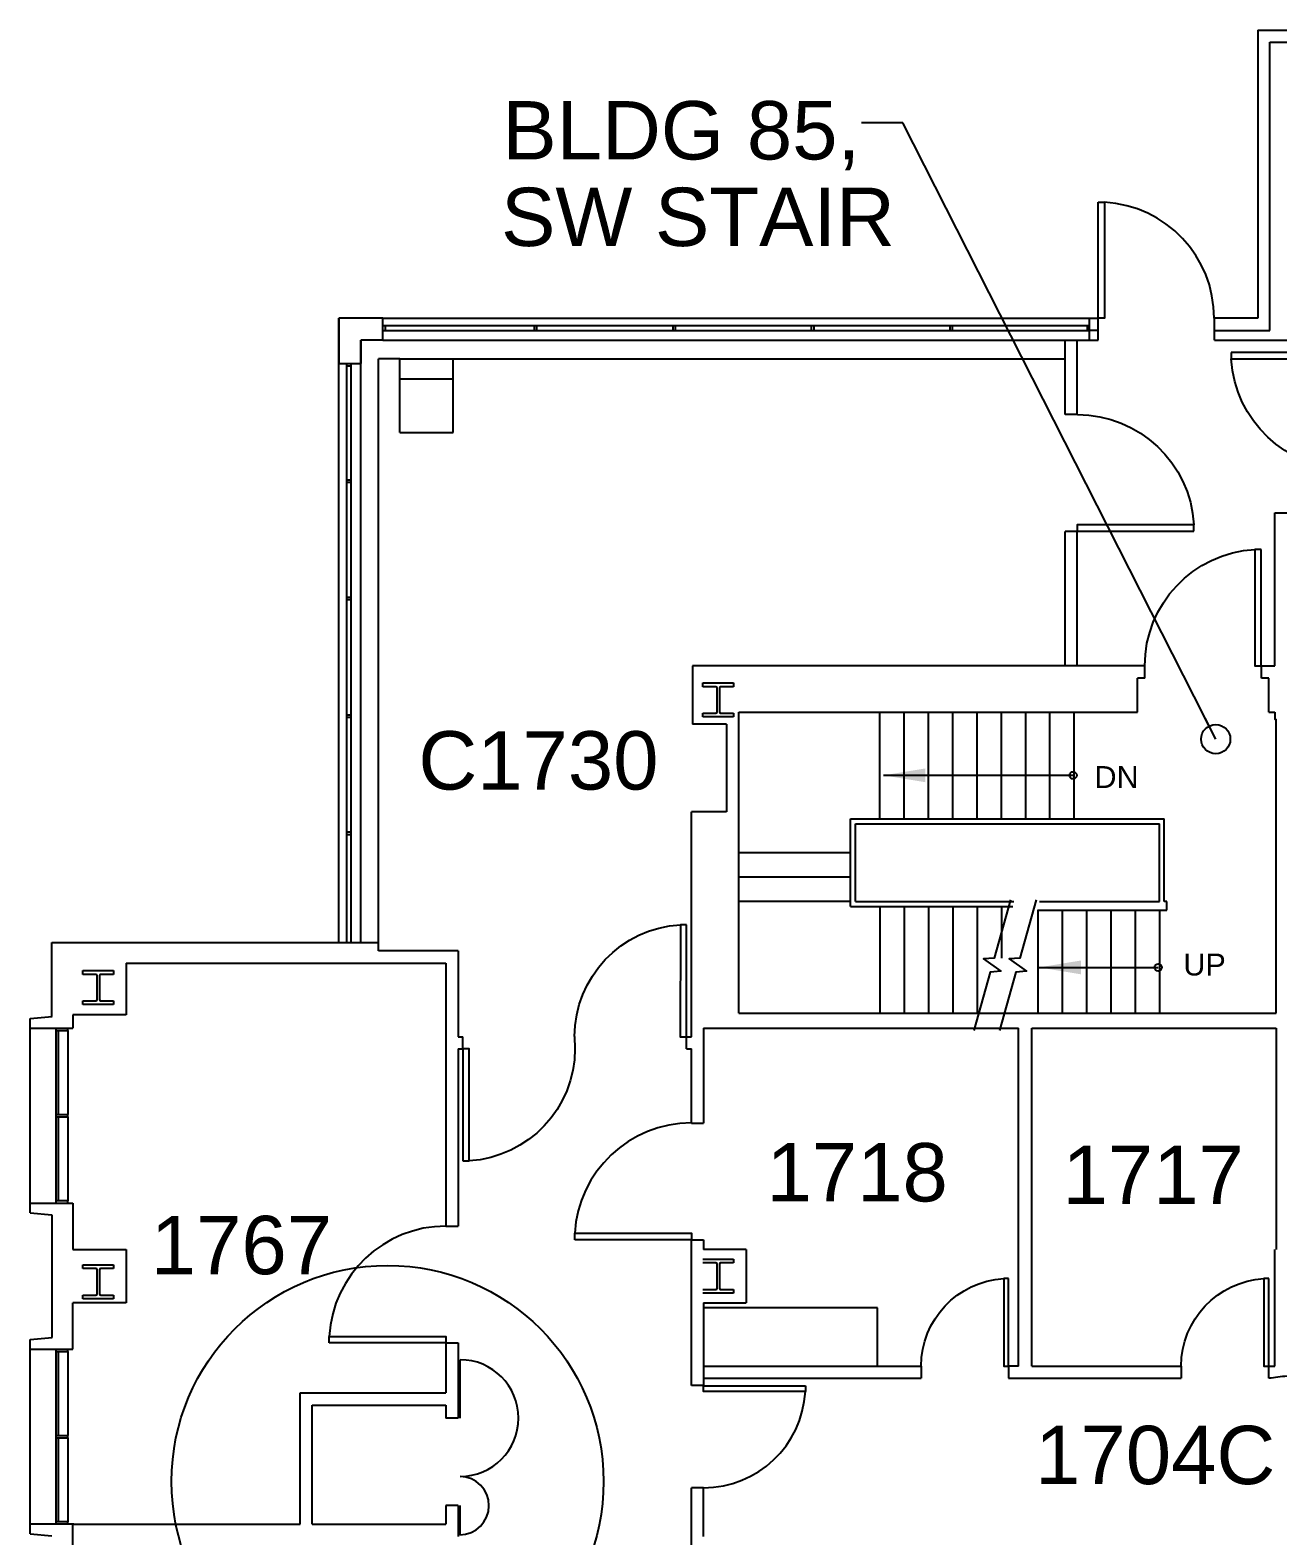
# Model space of a CAD drawing. Header units: inches. Extents: x 283 to 7662, y 1515 to 4754.
# Drawn here: x 533 to 1047, y 3869 to 4488 of the extents above; entities that cross this region are included whole.
import ezdxf

# ---------------------------------------------------------------- set-up
doc = ezdxf.new("R2010")
doc.units = ezdxf.units.IN
doc.header["$LTSCALE"] = 150
doc.header["$MEASUREMENT"] = 0
doc.layers.get('0').update_dxf_attribs({"linetype": 'CONTINUOUS'})
doc.layers.get('DEFPOINTS').update_dxf_attribs({"color": 31, "linetype": 'CONTINUOUS'})
for name, color, linetype in [('A-ANNO-TEXT', 4, 'CONTINUOUS'), ('A-ANNO-TEXT-STAIR', 4, 'CONTINUOUS'), ('A-COLS', 5, 'CONTINUOUS'), ('A-DOOR', 2, 'CONTINUOUS'), ('A-FLOR-CASE', 3, 'CONTINUOUS'), ('A-FLOR-STRS', 2, 'CONTINUOUS'), ('A-GLAZ', 2, 'CONTINUOUS'), ('A-GLAZ-SILL', 1, 'CONTINUOUS'), ('A-WALL-FULL', 6, 'CONTINUOUS')]:
    doc.layers.add(name, color=color, linetype=linetype)
doc.styles.add('ARIAL', font='arial.ttf')
doc.styles.add('AT', font='ARCHTITL.shx', dxfattribs={"width": 0.9})
doc.styles.get("Standard").update_dxf_attribs({"font": 'SIMPLEX.shx', "height": 9})
doc.dimstyles.new('DIM-96', dxfattribs={"dimscale": 96, "dimtxt": 0.18, "dimasz": 0.18, "dimexe": 0.18, "dimexo": 0.0625, "dimgap": 0.09, "dimtad": 0, "dimtih": 1, "dimtoh": 1, "dimdec": 4, "dimzin": 0, "dimdsep": 46, "dimlunit": 4, "dimtxsty": 'Standard', "dimcen": 0.09, "dimadec": 0, "dimazin": 0, "dimtfac": 1, "dimtdec": 4, "dimtofl": 0, "dimtmove": 2, "dimatfit": 3, "dimfxl": 1, "dimtolj": 1, "dimtzin": 0, "dimarcsym": 0})
doc.dimstyles.new('DIM1-4', dxfattribs={"dimscale": 48, "dimtxt": 0.09375, "dimasz": 0.125, "dimexe": 0.125, "dimexo": 0.09375, "dimgap": 0, "dimtad": 1, "dimdec": 6, "dimzin": 7, "dimdsep": 46, "dimlunit": 4, "dimtxsty": 'AT', "dimblk": 'TICK', "dimblk1": 'ARROW', "dimblk2": 'ARROW', "dimsah": 1, "dimcen": 2.25, "dimdle": 1.5, "dimadec": 0, "dimazin": 0, "dimtfac": 1, "dimtdec": 6, "dimtix": 1, "dimtofl": 0, "dimtmove": 2, "dimatfit": 3, "dimldrblk": 'ARROW', "dimfxl": 1, "dimtolj": 1, "dimtzin": 3, "dimarcsym": 0})

# ---------------------------------------------------------------- blocks, each defined once
blk = doc.blocks.new('dr-36')
blk.add_lwpolyline([(0, 36.06), (2, 36.06), (2, 0), (0, 0)], close=True)
blk.add_arc((-0.1, -0.04), 36.17, 0.0689, 86.658)
blk = doc.blocks.new('3DOOR')
blk.add_lwpolyline([(0, 36), (2, 36), (2, 0), (0, 0)], close=True)
blk.add_arc((-0.1, -0.04), 36.1, 0.0689, 86.658)
blk = doc.blocks.new('ARROW')
for p, q in [((0, 0), (-0.746, 0.132)), ((-0.746, 0.132), (-0.746, -0.132)), ((0, 0), (-0.746, 0.062)), ((0, 0), (-1.278, 0)), ((0, 0), (-0.746, -0.132)), ((0, 0), (-0.746, -0.062))]:
    blk.add_line(p, q)
blk = doc.blocks.new('TICK')
for p, q in [((0.988, 0), (-0.988, 0)), ((-0.223, -0.223), (0.223, 0.223))]:
    blk.add_line(p, q)

msp = doc.modelspace()

# ---------------------------------------------------------------- linework, layer by layer
at = {"layer": 'A-ANNO-TEXT'}
for points in [[(936.8, 4130.29), (930.06, 4106.34), (925.68, 4106.01), (932.8, 4100.89), (928.43, 4100.56), (921.69, 4076.61)], [(947.33, 4130.29), (940.59, 4106.34), (936.21, 4106.01), (943.33, 4100.89), (938.96, 4100.56), (932.22, 4076.61)]]:
    msp.add_lwpolyline(points, dxfattribs=at)
for centre in [(962.5, 4181.5), (997.5, 4102.5)]:
    msp.add_circle(centre, 1.5, dxfattribs=at)
at = {"layer": 'A-COLS'}
for p, q in [((810.2, 4217.94), (810.2, 4219.5)), ((810.2, 4219.5), (822.8, 4219.5)), ((815.54, 4217.94), (810.2, 4217.94)), ((822.8, 4217.94), (817.5, 4217.94)), ((822.8, 4219.5), (822.8, 4217.94)), ((816.04, 4207.56), (816.04, 4217.44)), ((817, 4217.44), (817, 4207.56)), ((810.2, 4205.5), (810.2, 4207.06)), ((810.2, 4207.06), (815.54, 4207.06)), ((822.8, 4205.5), (810.2, 4205.5)), ((817.5, 4207.06), (822.8, 4207.06)), ((822.8, 4207.06), (822.8, 4205.5)), ((555.2, 4099.62), (555.2, 4101.18)), ((555.2, 4101.18), (567.79, 4101.18)), ((567.79, 4101.18), (567.79, 4099.62)), ((560.53, 4099.62), (555.2, 4099.62)), ((561.03, 4089.24), (561.03, 4099.12)), ((561.99, 4099.12), (561.99, 4089.24)), ((567.79, 4099.62), (562.49, 4099.62)), ((555.2, 4087.18), (555.2, 4088.74)), ((555.2, 4088.74), (560.53, 4088.74)), ((562.49, 4088.74), (567.79, 4088.74)), ((567.79, 4088.74), (567.79, 4087.18)), ((567.79, 4087.18), (555.2, 4087.18)), ((810.2, 3982.5), (822.8, 3982.5)), ((822.8, 3982.5), (822.8, 3980.94)), ((555.2, 3978.62), (555.2, 3980.18)), ((555.2, 3980.18), (567.8, 3980.18)), ((560.54, 3978.62), (555.2, 3978.62)), ((561.04, 3968.24), (561.04, 3978.12)), ((562, 3978.12), (562, 3968.24)), ((567.8, 3978.62), (562.5, 3978.62)), ((567.8, 3980.18), (567.8, 3978.62)), ((815.54, 3980.94), (810.2, 3980.94)), ((816.04, 3970.56), (816.04, 3980.44)), ((817, 3980.44), (817, 3970.56)), ((822.8, 3980.94), (817.5, 3980.94)), ((810.2, 3970.06), (815.54, 3970.06)), ((817.5, 3970.06), (822.8, 3970.06)), ((822.8, 3970.06), (822.8, 3968.5)), ((555.2, 3966.18), (555.2, 3967.74)), ((555.2, 3967.74), (560.54, 3967.74)), ((567.8, 3966.18), (555.2, 3966.18)), ((562.5, 3967.74), (567.8, 3967.74)), ((567.8, 3967.74), (567.8, 3966.18)), ((822.8, 3968.5), (810.2, 3968.5))]:
    msp.add_line(p, q, dxfattribs=at)
for centre, start, end in [((815.54, 4217.44), 0, 90), ((817.5, 4217.44), 90, 180), ((815.54, 4207.56), 270, 0), ((817.5, 4207.56), 180, 270), ((560.53, 4099.12), 0, 90), ((562.49, 4099.12), 90, 180), ((560.53, 4089.24), 270, 0), ((562.49, 4089.24), 180, 270), ((560.54, 3978.12), 0, 90), ((562.5, 3978.12), 90, 180), ((815.54, 3980.44), 0, 90), ((817.5, 3980.44), 90, 180), ((815.54, 3970.56), 270, 0), ((817.5, 3970.56), 180, 270), ((560.54, 3968.24), 270, 0), ((562.5, 3968.24), 180, 270)]:
    msp.add_arc(centre, 0.5, start, end, dxfattribs=at)
at = {"layer": 'A-DOOR'}
for p, q in [((757.43, 4074.02), (757.57, 4069)), ((710.35, 3917.15), (710.35, 3941.15)), ((710.22, 3881.15), (710.22, 3869.15))]:
    msp.add_line(p, q, dxfattribs=at)
for centre, radius, start, end in [((710.35, 3917.15), 24, 270, 90), ((710.22, 3881.15), 12, 269.99808, 89.3411)]:
    msp.add_arc(centre, radius, start, end, dxfattribs=at)
at = {"layer": 'A-FLOR-CASE'}
for p, q in [((882, 3962.5), (810.5, 3962.5)), ((882, 3938.5), (882, 3962.5))]:
    msp.add_line(p, q, dxfattribs=at)
at = {"layer": 'A-FLOR-STRS'}
for p, q in [((883, 4163.56), (883, 4207.5)), ((893, 4163.56), (893, 4207.5)), ((903, 4163.56), (903, 4207.5)), ((913, 4163.56), (913, 4207.5)), ((923, 4163.56), (923, 4207.5)), ((933, 4163.56), (933, 4207.5)), ((943, 4163.56), (943, 4207.5)), ((953, 4163.56), (953, 4207.5)), ((963, 4163.56), (963, 4207.5)), ((871, 4149.56), (825, 4149.56)), ((871, 4139.56), (825, 4139.56)), ((871, 4129.56), (825, 4129.56)), ((883, 4127.56), (883, 4083.63)), ((893, 4127.56), (893, 4083.63)), ((903, 4127.56), (903, 4083.63)), ((913, 4127.56), (913, 4083.63)), ((923, 4127.56), (923, 4083.63)), ((933, 4127.56), (933, 4106.36)), ((948, 4126.06), (948, 4083.63)), ((958, 4126.06), (958, 4083.63)), ((968, 4126.06), (968, 4083.63)), ((978, 4126.06), (978, 4083.63)), ((988, 4126.06), (988, 4083.63)), ((998, 4126.06), (998, 4083.63))]:
    msp.add_line(p, q, dxfattribs=at)
at = {"layer": 'A-GLAZ'}
for p, q in [((969.32, 4366.32), (678.5, 4366.32)), ((679.5, 4366.32), (679.5, 4364.5)), ((740.82, 4366.32), (740.82, 4364.5)), ((741.82, 4366.32), (741.82, 4364.5)), ((797.82, 4366.32), (797.82, 4364.5)), ((798.82, 4366.32), (798.82, 4364.5)), ((854.82, 4366.32), (854.82, 4364.5)), ((855.82, 4366.32), (855.82, 4364.5)), ((911.82, 4366.32), (911.82, 4364.5)), ((912.82, 4366.32), (912.82, 4364.5)), ((968.32, 4366.32), (968.32, 4364.5)), ((678.5, 4364.5), (969.32, 4364.5)), ((663.75, 4112.75), (663.75, 4350.94)), ((663.75, 4349.94), (665.5, 4349.94)), ((665.5, 4112.75), (665.5, 4350.94)), ((663.75, 4303.01), (665.5, 4303.01)), ((663.75, 4302.01), (665.5, 4302.01)), ((663.75, 4254.82), (665.5, 4254.82)), ((663.75, 4253.82), (665.5, 4253.82)), ((663.75, 4206.4), (665.5, 4206.4)), ((663.75, 4205.4), (665.5, 4205.4)), ((663.75, 4158.23), (665.5, 4158.23)), ((663.75, 4157.23), (665.5, 4157.23)), ((544, 4077.5), (544, 4076.5)), ((544, 4076.5), (549, 4076.5)), ((545, 4076.5), (545, 4042)), ((549, 4076.5), (549, 4077.5)), ((544, 4042), (544, 4041)), ((544, 4042), (549, 4042)), ((544, 4041), (549, 4041)), ((545, 4041), (545, 4006.5)), ((549, 4041), (549, 4042)), ((544, 4006.5), (544, 4005.5)), ((549, 4006.5), (544, 4006.5)), ((549, 4005.5), (549, 4006.5)), ((544, 3945.48), (544, 3944.48)), ((549, 3944.48), (549, 3945.48)), ((544, 3944.48), (549, 3944.48)), ((545, 3944.48), (545, 3909.98)), ((544, 3909.98), (544, 3908.98)), ((544, 3909.98), (549, 3909.98)), ((544, 3908.98), (549, 3908.98)), ((545, 3908.98), (545, 3874.48)), ((549, 3908.98), (549, 3909.98)), ((544, 3874.48), (544, 3873.48)), ((549, 3874.48), (544, 3874.48)), ((549, 3873.48), (549, 3874.48))]:
    msp.add_line(p, q, dxfattribs=at)
at = {"layer": 'A-GLAZ-SILL'}
for p, q in [((660.5, 4112.75), (660.5, 4369.5)), ((678.5, 4369.5), (969.32, 4369.5)), ((669.5, 4112.75), (669.5, 4360.5)), ((678.5, 4360.5), (969.32, 4360.5)), ((959.25, 4352.85), (959.25, 4360.5)), ((676.75, 4109.25), (676.75, 4352.85)), ((685.5, 4352.85), (676.75, 4352.85)), ((707.5, 4352.85), (959.25, 4352.85)), ((533.47, 4005.5), (533.47, 4077.5)), ((544, 4076.5), (544, 4042)), ((549, 4076.5), (549, 4042)), ((544, 4041), (544, 4006.5)), ((549, 4041), (549, 4006.5)), ((533.47, 3873.48), (533.47, 3945.48)), ((544, 3944.48), (544, 3909.98)), ((549, 3944.48), (549, 3909.98)), ((544, 3908.98), (544, 3874.48)), ((549, 3908.98), (549, 3874.48))]:
    msp.add_line(p, q, dxfattribs=at)
at = {"layer": 'A-WALL-FULL'}
for p, q in [((1038.5, 4488), (1038.5, 4369.5)), ((1038.5, 4488), (1081.71, 4488)), ((1043.5, 4364.5), (1043.5, 4483)), ((1043.5, 4483), (1086.5, 4483)), ((660.5, 4369.5), (660.5, 4350.94)), ((678.5, 4369.5), (660.5, 4369.5)), ((678.5, 4360.5), (678.5, 4369.5)), ((969.32, 4360.5), (969.32, 4369.5)), ((969.32, 4369.5), (972.82, 4369.5)), ((972.82, 4360.5), (972.82, 4369.5)), ((1020.63, 4360.5), (1020.63, 4369.5)), ((1038.5, 4369.5), (1020.63, 4369.5)), ((669.5, 4360.5), (669.5, 4350.94)), ((678.5, 4360.5), (669.5, 4360.5)), ((959.25, 4329.85), (959.25, 4360.5)), ((964.25, 4329.85), (964.25, 4360.5)), ((972.82, 4364.5), (969.32, 4364.5)), ((969.32, 4360.5), (972.82, 4360.5)), ((1020.63, 4364.5), (1043.5, 4364.5)), ((1020.63, 4360.5), (1075.5, 4360.5)), ((660.5, 4350.94), (669.5, 4350.94)), ((685.5, 4322.5), (685.5, 4352.85)), ((685.5, 4352.85), (707.5, 4352.85)), ((707.5, 4322.5), (707.5, 4352.85)), ((707.5, 4344.5), (685.5, 4344.5)), ((964.25, 4329.85), (959.25, 4329.85)), ((685.5, 4322.5), (707.5, 4322.5)), ((1045.5, 4289.5), (1075.5, 4289.5)), ((1045.5, 4226.5), (1045.5, 4289.5)), ((959.25, 4226.5), (959.25, 4281.85)), ((964.25, 4281.85), (959.25, 4281.85)), ((964.25, 4226.5), (964.25, 4281.85)), ((992, 4226.5), (806, 4226.5)), ((806, 4226.5), (806, 4202.5)), ((992, 4221.5), (992, 4226.5)), ((1040, 4221.5), (1040, 4226.5)), ((1040, 4226.5), (1045.5, 4226.5)), ((992, 4221.5), (989, 4221.5)), ((989, 4207.5), (989, 4221.5)), ((1043, 4221.5), (1040, 4221.5)), ((1043, 4207.5), (1043, 4221.5)), ((825, 4207.5), (989, 4207.5)), ((825, 4083.63), (825, 4207.5)), ((1043, 4207.5), (1045.5, 4207.5)), ((820, 4202.5), (806, 4202.5)), ((820, 4202.5), (820, 4166.5)), ((1046, 4083.63), (1046, 4204.59)), ((820, 4166.5), (805.5, 4166.5)), ((805.5, 4074), (805.5, 4166.5)), ((871, 4163.56), (1000, 4163.56)), ((871, 4127.56), (871, 4163.56)), ((1000, 4129.56), (1000, 4163.56)), ((873, 4161.56), (998, 4161.56)), ((873, 4129.56), (873, 4161.56)), ((998, 4129.56), (998, 4161.56)), ((871, 4127.56), (937.73, 4127.56)), ((873, 4129.56), (938.18, 4129.56)), ((947.93, 4126.06), (1001, 4126.06)), ((948.71, 4129.56), (998, 4129.56)), ((1001, 4129.56), (1000, 4129.56)), ((1001, 4126.06), (1001, 4129.56)), ((542.47, 4112.75), (676.75, 4112.75)), ((542.47, 4082.33), (542.47, 4112.75)), ((709.5, 4109.25), (676.75, 4109.25)), ((709.5, 4109.25), (709.5, 4074)), ((573, 4104.25), (704.5, 4104.25)), ((573, 4104.25), (573, 4083)), ((704.5, 4104.25), (704.5, 3996.09)), ((533.47, 4081.5), (542.48, 4082.25)), ((533.47, 4077.5), (533.47, 4081.5)), ((551, 4083), (551, 4077.5)), ((573, 4083), (551, 4083)), ((825, 4083.63), (1046, 4083.63)), ((533.47, 4077.5), (551, 4077.5)), ((810.5, 4077.5), (810.5, 4038.5)), ((810.5, 4077.5), (940, 4077.5)), ((940, 3938.5), (940, 4077.5)), ((945.5, 4077.5), (1046, 4077.5)), ((945.5, 3938.5), (945.5, 4077.5)), ((1046, 4077.5), (1046, 3986.5)), ((709.5, 4074), (711.5, 4074)), ((709.5, 4069), (711.5, 4069)), ((709.5, 4069), (709.5, 3996.09)), ((711.5, 4069), (711.5, 4074)), ((803.5, 4074), (805.5, 4074)), ((803.5, 4069), (803.5, 4074)), ((803.5, 4069), (805.5, 4069)), ((805.5, 4038.5), (805.5, 4069)), ((805.5, 4038.5), (810.5, 4038.5)), ((533.47, 4005.5), (551, 4005.5)), ((533.47, 4001.5), (533.47, 4005.5)), ((533.47, 4001.5), (542.47, 4000.75)), ((551, 4005.5), (551, 3986.5)), ((542.47, 4000.67), (542.47, 3950.31)), ((704.5, 3996.09), (709.5, 3996.09)), ((805.5, 3930.5), (805.5, 3990.5)), ((805.5, 3990.5), (810.5, 3990.5)), ((810.5, 3990.5), (810.5, 3986.5)), ((551, 3986.5), (573, 3986.5)), ((573, 3986.5), (573, 3964.5)), ((828, 3986.5), (810.5, 3986.5)), ((828, 3986.5), (828, 3964.5)), ((1045.5, 3938.5), (1045.5, 3986.5)), ((551, 3945.5), (551, 3964.5)), ((573, 3964.5), (551, 3964.5)), ((810.5, 3964.5), (810.5, 3930.5)), ((810.5, 3964.5), (828, 3964.5)), ((533.47, 3949.48), (542.48, 3950.23)), ((533.47, 3945.48), (533.47, 3949.48)), ((533.47, 3945.48), (551, 3945.48)), ((704.5, 3948.09), (709.5, 3948.09)), ((704.5, 3948.09), (704.5, 3927.5)), ((709.5, 3948.09), (709.5, 3917.15)), ((810.5, 3938.5), (900, 3938.5)), ((810.5, 3933.5), (900, 3933.5)), ((900, 3938.5), (900, 3933.5)), ((936, 3938.5), (936, 3933.5)), ((940, 3938.5), (936, 3938.5)), ((936, 3933.5), (1007, 3933.5)), ((945.5, 3938.5), (1007, 3938.5)), ((1007, 3938.5), (1007, 3933.5)), ((1043, 3938.5), (1045.5, 3938.5)), ((1043, 3933.5), (1043, 3938.5)), ((644.52, 3873.5), (644.52, 3927.5)), ((644.52, 3927.5), (704.5, 3927.5)), ((810.5, 3930.5), (805.5, 3930.5)), ((649.52, 3873.5), (649.52, 3922.5)), ((649.52, 3922.5), (704.5, 3922.5)), ((704.5, 3922.5), (704.5, 3917.15)), ((709.5, 3917.15), (704.5, 3917.15)), ((810.5, 3888.5), (805.5, 3888.5)), ((805.5, 3604.5), (805.5, 3888.5)), ((810.5, 3868.5), (810.5, 3888.5)), ((704.5, 3881.15), (704.5, 3873.5)), ((709.5, 3881.15), (709.5, 3868.5)), ((551.47, 3873.48), (533.47, 3873.48)), ((533.47, 3869.48), (533.47, 3873.48)), ((551, 3873.5), (644.52, 3873.5)), ((551, 3837.5), (551, 3873.5)), ((649.52, 3873.5), (704.5, 3873.5)), ((533.47, 3869.48), (542.47, 3868.73))]:
    msp.add_line(p, q, dxfattribs=at)
for points in [[(1045.5, 4207.5), (1045.5, 4204.59), (1046, 4204.59)], [(709.5, 3881.15), (704.5, 3881.15)]]:
    msp.add_lwpolyline(points, dxfattribs=at)
msp.add_arc((1227.72, 2446.31), 1498.61, 96.79139, 97.08025, dxfattribs=at)
at = {"layer": 'DEFPOINTS', "color": 7}
msp.add_circle((680.52, 3891.05), 88.86, dxfattribs=at)

# ---------------------------------------------------------------- block references
at = {"layer": 'A-DOOR'}
for p, xscale, yscale, zscale in [((972.82, 4369.5), 1.323361671274029, 1.323361671274029, 1.323361671274029), ((1039.93, 4226.5), -1.329003843190378, 1.329003843191458, 1.3290038431918), ((936, 3938.5), -0.9983014868821556, 0.9983014868830651, 0.998301486883244), ((1043, 3938.5), -0.9983014868821556, 0.9983014868830651, 0.998301486883244)]:
    msp.add_blockref('dr-36', p, dxfattribs=dict(at, xscale=xscale, yscale=yscale, zscale=zscale))
for name, p, xscale, yscale, zscale, rotation in [('dr-36', (1075.5, 4355.43), -1.329003843190549, 1.329003843191458, 1.3290038431918, 90), ('dr-36', (964.25, 4281.92), -1.329003843190549, 1.329003843191458, 1.3290038431918, 270), ('3DOOR', (803.5, 4074), -1.279647144607831, 1.279647144608276, 1.279647144608514, 359.9716915011576), ('3DOOR', (711.5, 4069), -1.279647144608283, 1.279647144608276, 1.279647144608514, 180), ('dr-36', (805.5, 3990.5), 1.331011690849891, 1.331011690849891, 1.331011690849891, 90), ('dr-36', (704.5, 3948.09), 1.331011690849891, 1.331011690849891, 1.331011690849891, 90), ('dr-36', (810.5, 3930.38), 1.161304309763409, 1.161304309763409, 1.161304309763409, 270)]:
    msp.add_blockref(name, p, dxfattribs=dict(at, xscale=xscale, yscale=yscale, zscale=zscale, rotation=rotation))

# ---------------------------------------------------------------- texts
at = {"layer": 'A-ANNO-TEXT', "style": 'ARIAL'}
for s, p in [('C1730', (693.18, 4175.65)), ('1718', (836.39, 4006.25)), ('1717', (958.18, 4005.22)), ('1767', (583.11, 3976.31)), ('1704C', (946.89, 3889.97))]:
    msp.add_text(s, height=24, dxfattribs=at).set_placement(p)
at = {"layer": 'A-ANNO-TEXT', "char_height": 9, "attachment_point": 8, "style": 'ARIAL'}
for s, insert, width in [('DN', (980.38, 4176.3), 22.9538), ('UP', (1016.59, 4099.04), 28.756)]:
    msp.add_mtext(s, dxfattribs=dict(at, insert=insert, width=width))
at = {"layer": 'A-ANNO-TEXT-STAIR', "style": 'ARIAL'}
for s, p in [('BLDG 85, ', (727.71, 4434.8)), ('SW STAIR', (727.19, 4399.19))]:
    msp.add_text(s, height=24, dxfattribs=at).set_placement(p)

# ---------------------------------------------------------------- leaders
at = {"layer": 'A-ANNO-TEXT'}
for points in [[(884.5, 4181.5), (962.5, 4181.5)], [(948.45, 4102.5), (997.5, 4102.5)]]:
    msp.add_leader(points, dimstyle='DIM-96', override={"dimgap": 0.09, "dimtad": 0}, dxfattribs=at)
at = {"layer": 'A-ANNO-TEXT-STAIR'}
msp.add_leader([(1021.18, 4196.39), (892.43, 4449.89), (875.41, 4449.89)], dimstyle='DIM1-4', override={"dimscale": 96, "dimgap": 0, "dimtad": 0, "dimldrblk": 'DotBlank'}, dxfattribs=at)

doc.saveas('drawing.dxf')
